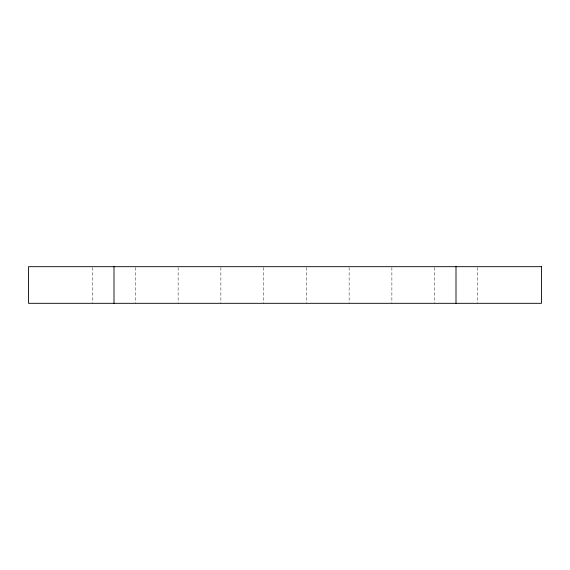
<?xml version="1.0" encoding="UTF-8"?>
<svg xmlns="http://www.w3.org/2000/svg" width="570" height="570" viewBox="0 0 570 570"><rect width="100%" height="100%" fill="white"/><g stroke="black" fill="none" stroke-linecap="round" stroke-linejoin="round"><path stroke-width="0.43" stroke-dasharray="2.85 2.14" d="M477.375 267.551L477.375 303.318M434.625 267.551L434.625 303.318M391.875 267.551L391.875 303.318M349.125 267.551L349.125 303.318M306.375 267.551L306.375 303.318M263.625 267.551L263.625 303.318M220.875 267.551L220.875 303.318M178.125 267.551L178.125 303.318M135.375 267.551L135.375 303.318M92.625 267.551L92.625 303.318"/><path stroke-width="0.85" d="M456 266.682L456 303.318M114 266.682L114 303.318M541.5 266.682L28.5 266.682L28.5 303.318L541.5 303.318L541.5 266.682"/></g></svg>
